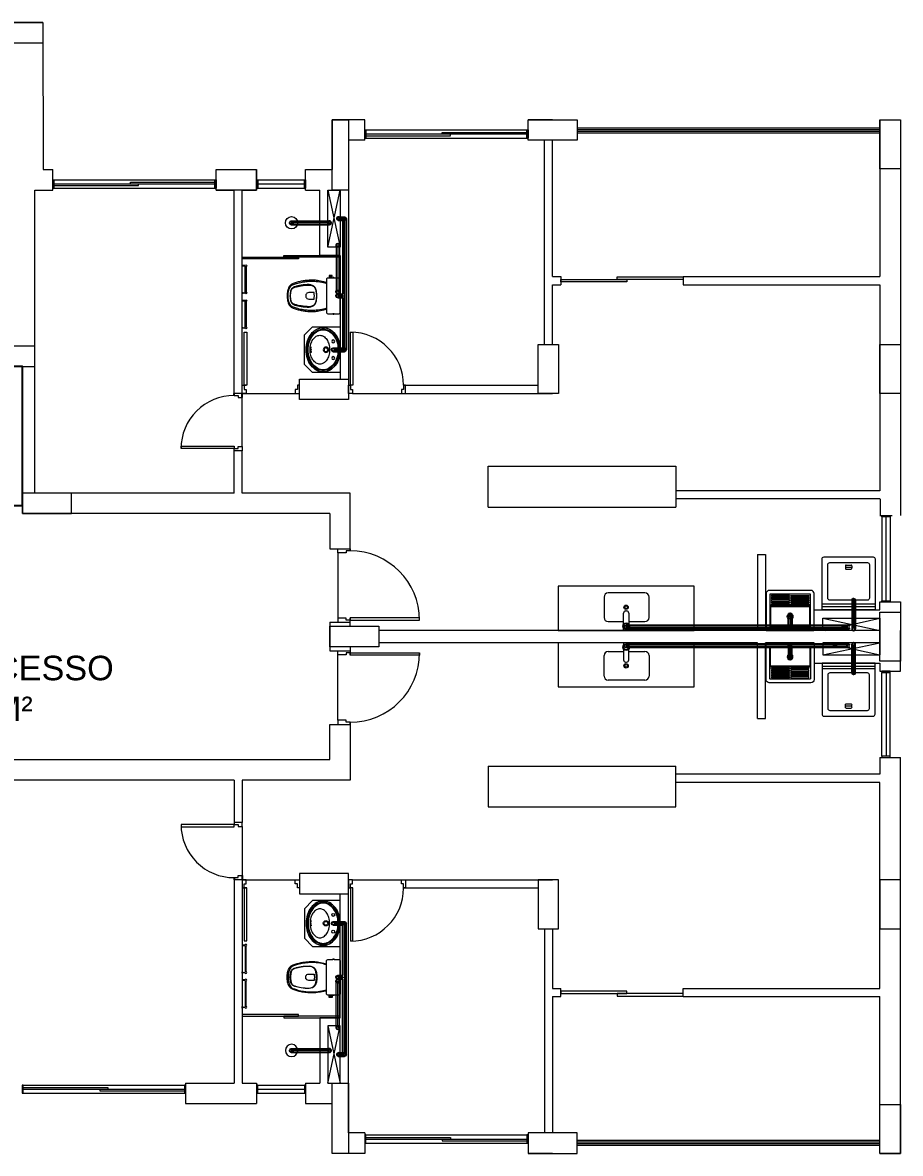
# Model space of a CAD drawing. Header units: millimetres. Extents: x 2878 to 6301, y 540 to 1980.
# Drawn here: x 2942.49 to 2953.24, y 801.2 to 815.04 of the extents above; entities that cross this region are included whole.
import ezdxf

# ---------------------------------------------------------------- set-up
doc = ezdxf.new("R2010")
doc.units = ezdxf.units.MM
doc.header["$LTSCALE"] = 4
for name, color, linetype, lineweight in [('ALVENARIA', 4, 'Continuous', 20), ('ALVENARIA EM VISTA', 1, 'Continuous', 5), ('COTAS', 35, 'Continuous', 5), ('fino', 2, 'Continuous', 9), ('grosso', 1, 'Continuous', 25), ('JANELA', 2, 'Continuous', 20), ('PILAR', 1, 'Continuous', 5), ('PORTA', 2, 'Continuous', 20), ('SOLEIRA', 1, 'Continuous', 5)]:
    doc.layers.add(name, color=color, linetype=linetype, lineweight=lineweight)
doc.styles.get("Standard").update_dxf_attribs({"font": 'arial.ttf'})

# ---------------------------------------------------------------- blocks, each defined once
blk = doc.blocks.new('Pia22')
at = {"layer": 'COTAS'}
for points in [[(0, -0.409, 0.077226), (0.105, -0.393, 0.087001), (0.188, -0.349, 0.105687), (0.247, -0.28, 0.12418), (0.266, -0.204, 0.12418), (0.247, -0.129, 0.105687), (0.188, -0.06, 0.087001), (0.105, -0.016, 0.077226), (0, 0, 0.077226), (-0.105, -0.016, 0.087001), (-0.188, -0.06, 0.105687), (-0.247, -0.129, 0.12418), (-0.266, -0.204, 0.12418), (-0.247, -0.28, 0.105687), (-0.188, -0.349, 0.087001), (-0.105, -0.393, 0.077226)], [(0, -0.406, 0.077226), (0.104, -0.39, 0.087001), (0.186, -0.347, 0.105687), (0.245, -0.279, 0.12418), (0.263, -0.204, 0.12418), (0.245, -0.13, 0.105687), (0.186, -0.062, 0.087001), (0.104, -0.019, 0.077226), (0, -0.003, 0.077226), (-0.104, -0.019, 0.087001), (-0.186, -0.062, 0.105687), (-0.245, -0.13, 0.12418), (-0.263, -0.204, 0.12418), (-0.245, -0.279, 0.105687), (-0.186, -0.347, 0.087001), (-0.104, -0.39, 0.077226)], [(0, -0.391, 0.077226), (0.099, -0.376, 0.087001), (0.177, -0.335, 0.105687), (0.231, -0.271, 0.12418), (0.248, -0.204, 0.12418), (0.231, -0.138, 0.105687), (0.177, -0.074, 0.087001), (0.099, -0.033, 0.077226), (0, -0.018, 0.077226), (-0.099, -0.033, 0.087001), (-0.177, -0.074, 0.105687), (-0.231, -0.138, 0.12418), (-0.248, -0.204, 0.12418), (-0.231, -0.271, 0.105687), (-0.177, -0.335, 0.087001), (-0.099, -0.376, 0.077226)], [(0, -0.383, 0.077226), (0.097, -0.368, 0.087001), (0.172, -0.329, 0.105687), (0.224, -0.268, 0.12418), (0.24, -0.204, 0.12418), (0.224, -0.141, 0.105687), (0.172, -0.08, 0.087001), (0.097, -0.041, 0.077226), (0, -0.026, 0.077226), (-0.097, -0.041, 0.087001), (-0.172, -0.08, 0.105687), (-0.224, -0.141, 0.12418), (-0.24, -0.204, 0.12418), (-0.224, -0.268, 0.105687), (-0.172, -0.329, 0.087001), (-0.097, -0.368, 0.077226)], [(0, -0.361, 0.068578), (0.069, -0.351, 0.0807), (0.122, -0.326, 0.107046), (0.161, -0.286, 0.137927), (0.173, -0.244, 0.137927), (0.161, -0.201, 0.107046), (0.122, -0.161, 0.0807), (0.069, -0.136, 0.068578), (0, -0.127, 0.068578), (-0.069, -0.136, 0.0807), (-0.122, -0.161, 0.107046), (-0.161, -0.201, 0.137927), (-0.172, -0.244, 0.137927), (-0.161, -0.286, 0.107046), (-0.122, -0.326, 0.0807), (-0.069, -0.351, 0.068578)], [(-0.025, -0.356, 0.051763), (-0.022, -0.355, 0.065619), (-0.02, -0.354, 0.104501), (-0.018, -0.353, 0.173031), (-0.017, -0.352, 0.173031), (-0.018, -0.35, 0.104501), (-0.02, -0.349, 0.065619), (-0.022, -0.348, 0.051763), (-0.025, -0.348, 0.051763), (-0.028, -0.348, 0.065619), (-0.03, -0.349, 0.104501), (-0.032, -0.35, 0.173031), (-0.032, -0.352, 0.173031), (-0.032, -0.353, 0.104501), (-0.03, -0.354, 0.065619), (-0.028, -0.355, 0.051763)], [(0, -0.357, 0.051763), (0.003, -0.356, 0.065619), (0.005, -0.356, 0.104501), (0.007, -0.354, 0.173031), (0.008, -0.353, 0.173031), (0.007, -0.352, 0.104501), (0.005, -0.35, 0.065619), (0.003, -0.35, 0.051763), (0, -0.349, 0.051763), (-0.003, -0.35, 0.065619), (-0.005, -0.35, 0.104501), (-0.007, -0.352, 0.173031), (-0.007, -0.353, 0.173031), (-0.007, -0.354, 0.104501), (-0.005, -0.356, 0.065619), (-0.003, -0.356, 0.051763)], [(0.025, -0.356, -0.051763), (0.022, -0.355, -0.065619), (0.02, -0.354, -0.104501), (0.018, -0.353, -0.173031), (0.018, -0.352, -0.173031), (0.018, -0.35, -0.104501), (0.02, -0.349, -0.065619), (0.022, -0.348, -0.051763), (0.025, -0.348, -0.051763), (0.028, -0.348, -0.065619), (0.03, -0.349, -0.104501), (0.032, -0.35, -0.173031), (0.033, -0.352, -0.173031), (0.032, -0.353, -0.104501), (0.03, -0.354, -0.065619), (0.028, -0.355, -0.051763)]]:
    blk.add_lwpolyline(points, format="xyb", close=True, dxfattribs=at)
for centre, radius in [((-0.1, -0.083), 0.0177), ((0, -0.083), 0.0177), ((0.1, -0.083), 0.0177), ((0, -0.171), 0.032), ((0, -0.171), 0.0225)]:
    blk.add_circle(centre, radius, dxfattribs=at)
blk = doc.blocks.new('01Chuv_p')
at = {"const_width": 0.015}
blk.add_lwpolyline([(-0.27, 0), (0, 0)], dxfattribs=at)
blk.add_circle((-0.345, 0), 0.075)
blk = doc.blocks.new('P70D')
for points in [[(-0.025, 0.15), (-0.025, 0.8), (-0.055, 0.8), (-0.055, 0.15)], [(-0.7, 0.15), (-0.675, 0.15), (-0.675, 0.1), (-0.65, 0.1), (-0.65, 0.05), (-0.7, 0.05)], [(0, 0.15), (-0.025, 0.15), (-0.025, 0.1), (-0.05, 0.1), (-0.05, 0.05), (0, 0.05)]]:
    blk.add_lwpolyline(points, close=True)
blk = doc.blocks.new('P90D')
for points in [[(-0.025, 0.15), (-0.025, 1), (-0.055, 1), (-0.055, 0.15)], [(-0.9, 0.15), (-0.875, 0.15), (-0.875, 0.1), (-0.85, 0.1), (-0.85, 0), (-0.9, 0)], [(0, 0.15), (-0.025, 0.15), (-0.025, 0.1), (-0.05, 0.1), (-0.05, 0), (0, 0)]]:
    blk.add_lwpolyline(points, close=True)
blk = doc.blocks.new('VASO_P11')
for points in [[(0, -0.17), (0.205, -0.17, 0.059373), (0.21, -0.169, 0.333509), (0.222, -0.154), (0.222, -0.136), (0.222, -0.105), (0.222, -0.094), (0.225, -0.094, 0.252251), (0.225, -0.094, 0.160103), (0.228, -0.085, 0.160103), (0.225, -0.076, 0.252251), (0.225, -0.076), (0.222, -0.076), (0.222, -0.017, 0.327853), (0.207, 0, 0.087637), (0.204, 0), (0, 0), (-0.204, 0, 0.087637), (-0.207, 0, 0.327853), (-0.222, -0.017), (-0.222, -0.076), (-0.225, -0.076, 0.252251), (-0.225, -0.076, 0.160103), (-0.228, -0.085, 0.160103), (-0.225, -0.094, 0.252251), (-0.225, -0.094), (-0.222, -0.094), (-0.222, -0.105), (-0.236, -0.105), (-0.236, -0.102), (-0.252, -0.102), (-0.252, -0.12), (-0.252, -0.138), (-0.236, -0.138), (-0.236, -0.136), (-0.222, -0.136), (-0.222, -0.154, 0.333509), (-0.21, -0.169, 0.059373), (-0.205, -0.17)], [(0, -0.291, 0.041331), (-0.061, -0.296, 0.129345), (-0.104, -0.313, 0.234638), (-0.14, -0.385, 0.044666), (-0.132, -0.486, 0.031515), (-0.114, -0.566, 0.151063), (-0.095, -0.599, 0.148094), (-0.059, -0.619, 0.031073), (-0.045, -0.621, 0.035055), (0, -0.626, 0.035055), (0.045, -0.621, 0.031073), (0.059, -0.619, 0.148094), (0.095, -0.599, 0.151063), (0.114, -0.566, 0.031515), (0.132, -0.486, 0.044666), (0.14, -0.385, 0.234638), (0.104, -0.313, 0.129345), (0.061, -0.296, 0.041331)], [(0, -0.297, -0.041434), (0.06, -0.302, -0.129651), (0.1, -0.317, -0.234583), (0.135, -0.385, -0.044678), (0.126, -0.485, -0.031614), (0.108, -0.565, -0.152477), (0.091, -0.595, -0.148725), (0.057, -0.613, -0.031624), (0.044, -0.615, -0.035113), (0, -0.62, -0.035113), (-0.044, -0.615, -0.031624), (-0.057, -0.613, -0.148725), (-0.091, -0.595, -0.152477), (-0.108, -0.565, -0.031614), (-0.126, -0.485, -0.044678), (-0.135, -0.385, -0.234583), (-0.1, -0.317, -0.129651), (-0.06, -0.302, -0.041434)], [(-0.04, -0.391, 0.164444), (-0.032, -0.415, 0.245936), (0, -0.43, 0.245936), (0.032, -0.415, 0.164444), (0.04, -0.391), (0.04, -0.326, 0.108885), (-0.04, -0.326)]]:
    blk.add_lwpolyline(points, format="xyb", close=True)
for points in [[(-0.236, -0.105), (-0.236, -0.12), (-0.236, -0.136)], [(-0.224, -0.093), (-0.224, -0.085), (-0.224, -0.077)], [(-0.222, -0.076), (-0.222, -0.094)], [(-0.222, -0.105), (-0.222, -0.136)], [(0.222, -0.076), (0.222, -0.094)], [(0.224, -0.093), (0.224, -0.085), (0.224, -0.077)]]:
    blk.add_lwpolyline(points)
for points in [[(-0.167, -0.17, -0.003882), (-0.176, -0.205, 0.024258), (-0.19, -0.285, 0.02486), (-0.195, -0.335, 0.033324), (-0.194, -0.385, 0.02486), (-0.191, -0.425, 0.012268), (-0.184, -0.475, 0.015806), (-0.173, -0.525, 0.026699), (-0.157, -0.575, 0.021919), (-0.149, -0.595, 0.174675), (-0.1, -0.644, 0.045452), (-0.07, -0.653, 0.022856), (-0.057, -0.656, 0.041289), (-0.03, -0.66, 0.052091), (-0.023, -0.661, 0.04333), (0, -0.661, 0.04333), (0.023, -0.661, 0.052091), (0.03, -0.66, 0.041289), (0.057, -0.656, 0.022856), (0.07, -0.653, 0.045452), (0.1, -0.644, 0.174675), (0.149, -0.595, 0.021919), (0.157, -0.575, 0.026699), (0.173, -0.525, 0.015806), (0.184, -0.475, 0.012268), (0.191, -0.425, 0.02486), (0.194, -0.385, 0.033324), (0.195, -0.335, 0.02486), (0.19, -0.285, 0.024258), (0.176, -0.205, -0.003882), (0.167, -0.17)], [(0.155, -0.173, 0.003849), (0.165, -0.208, -0.027799), (0.18, -0.298, -0.018883), (0.183, -0.336, -0.033646), (0.182, -0.384, -0.016781), (0.18, -0.411, -0.015438), (0.172, -0.473, -0.023716), (0.154, -0.546, -0.013571), (0.146, -0.571, -0.02186), (0.139, -0.59, -0.173345), (0.095, -0.633, -0.045814), (0.067, -0.641, -0.024058), (0.055, -0.644, -0.042614), (0.029, -0.648, -0.066108), (0.023, -0.649, -0.047154), (0, -0.649, -0.047154), (-0.023, -0.649, -0.066108), (-0.029, -0.648, -0.042614), (-0.055, -0.644, -0.024058), (-0.067, -0.641, -0.045814), (-0.095, -0.633, -0.173345), (-0.139, -0.59, -0.02186), (-0.146, -0.571, -0.013571), (-0.154, -0.546, -0.023716), (-0.172, -0.473, -0.015438), (-0.18, -0.411, -0.016781), (-0.182, -0.384, -0.033646), (-0.183, -0.336, -0.018883), (-0.18, -0.298, -0.027799), (-0.165, -0.208, 0.003849), (-0.155, -0.173)]]:
    blk.add_lwpolyline(points, format="xyb")
blk = doc.blocks.new('BATH_towel_013')
for points in [[(-0.001, 0.421), (-0.001, 0.382), (0.004, 0.382), (0.004, 0.421)], [(0.014, 0.406), (0.014, 0.397), (0.072, 0.397), (0.072, 0.406)], [(-0.001, -0.381), (-0.001, -0.342), (0.004, -0.342), (0.004, -0.381)], [(0.014, -0.366), (0.014, -0.357), (0.072, -0.357), (0.072, -0.366)]]:
    blk.add_lwpolyline(points, close=True)
for points in [[(0.085, -0.339), (0.085, 0.379)], [(0.113, 0.379), (0.113, -0.339)]]:
    blk.add_lwpolyline(points)
for centre in [(0.099, 0.401), (0.099, -0.361)]:
    blk.add_circle(centre, 0.026)
for centre in [(0.001, 0.401), (0.001, -0.361)]:
    blk.add_arc(centre, 0.013, 281.9596, 78.0404)
blk = doc.blocks.new('PILAR')
at = {"layer": 'PILAR', "ltscale": 0.01}
blk.add_lwpolyline([(-0.15, 0), (0.1, 0), (0.1, -0.6), (-0.15, -0.6)], close=True, dxfattribs=at)
blk = doc.blocks.new('máquina_lavar_roupa')
at = {"layer": 'fino'}
for p, q in [((-0.07, 0.65), (-0.07, 0)), ((-0.04, 0.65), (-0.04, 0)), ((-0.55, 0.295), (-0.55, 0.355)), ((-0.54, 0.365), (-0.51, 0.365)), ((-0.54, 0.285), (-0.51, 0.285)), ((-0.5, 0.295), (-0.5, 0.355))]:
    blk.add_line(p, q, dxfattribs=at)
for points in [[(-0.625, 0.65), (0, 0.65), (0, 0), (-0.625, 0, -0.414214), (-0.65, 0.025), (-0.65, 0.625, -0.414214)], [(-0.555, 0.07, -0.414214), (-0.58, 0.095), (-0.58, 0.555, -0.414214), (-0.555, 0.58), (-0.145, 0.58, -0.414214), (-0.12, 0.555), (-0.12, 0.095, -0.414214), (-0.145, 0.07)]]:
    blk.add_lwpolyline(points, format="xyb", close=True, dxfattribs=at)
blk.add_lwpolyline([(-0.525, 0.285), (-0.525, 0.365)], dxfattribs=at)
for centre, start, end in [((-0.54, 0.355), 90, 180), ((-0.54, 0.295), 180, 270), ((-0.51, 0.355), 360, 90), ((-0.51, 0.295), 270, 360)]:
    blk.add_arc(centre, 0.01, start, end, dxfattribs=at)
blk = doc.blocks.new('tanque')
at = {"layer": 'fino'}
for points in [[(-0.29, 0, 0.414214), (-0.295, -0.005), (-0.295, -0.45, 0.414214), (-0.255, -0.49), (0.255, -0.49, 0.414214), (0.295, -0.45), (0.295, -0.005, 0.414214), (0.29, 0)], [(-0.25, -0.289, 0.414214), (-0.24, -0.299), (0.24, -0.299, 0.414214), (0.25, -0.289), (0.25, -0.05, 0.414214), (0.245, -0.045), (-0.245, -0.045, 0.414214), (-0.25, -0.05)], [(-0.23, -0.055, 0.414214), (-0.24, -0.065), (-0.24, -0.279, 0.414214), (-0.23, -0.289), (0.23, -0.289, 0.414214), (0.24, -0.279), (0.24, -0.065, 0.414214), (0.23, -0.055)], [(-0.224, -0.325, -1), (-0.224, -0.312), (-0.013, -0.312, -1), (-0.013, -0.325)], [(-0.224, -0.351, -1), (-0.224, -0.338), (-0.013, -0.338, -1), (-0.013, -0.351)], [(-0.224, -0.377, -1), (-0.224, -0.364), (-0.013, -0.364, -1), (-0.013, -0.377)], [(-0.224, -0.403, -1), (-0.224, -0.39), (-0.013, -0.39, -1), (-0.013, -0.403)], [(0.224, -0.325, 1), (0.224, -0.312), (0.013, -0.312, 1), (0.013, -0.325)], [(0.224, -0.351, 1), (0.224, -0.338), (0.013, -0.338, 1), (0.013, -0.351)], [(0.224, -0.377, 1), (0.224, -0.364), (0.013, -0.364, 1), (0.013, -0.377)], [(0.224, -0.403, 1), (0.224, -0.39), (0.013, -0.39, 1), (0.013, -0.403)], [(-0.224, -0.429, -1), (-0.224, -0.416), (-0.013, -0.416, -1), (-0.013, -0.429)], [(0.224, -0.429, 1), (0.224, -0.416), (0.013, -0.416, 1), (0.013, -0.429)]]:
    blk.add_lwpolyline(points, format="xyb", close=True, dxfattribs=at)
blk.add_lwpolyline([(-0.25, -0.289), (-0.25, -0.44, 0.414214), (-0.245, -0.445), (0.245, -0.445, 0.414214), (0.25, -0.44), (0.25, -0.289)], format="xyb", dxfattribs=at)
for radius in [0.035, 0.025]:
    blk.add_circle((0, -0.172), radius, dxfattribs=at)

msp = doc.modelspace()

# ---------------------------------------------------------------- linework, layer by layer
for p, q in [((2945.08, 810.476), (2945.08, 810.501)), ((2945.18, 810.451), (2945.18, 810.501)), ((2945.08, 804.575), (2945.08, 804.55)), ((2945.18, 804.6), (2945.18, 804.55))]:
    msp.add_line(p, q)
at = {"color": 7, "ltscale": 200}
msp.add_lwpolyline([(2940.634, 810.83), (2940.634, 809.13), (2942.49, 809.131), (2942.49, 810.831)], close=True, dxfattribs=at)
at = {"layer": 'ALVENARIA'}
for p, q in [((2942.739, 815.04), (2942.269, 815.04)), ((2946.28, 813.851), (2946.28, 813.241)), ((2946.68, 813.851), (2946.28, 813.851)), ((2948.98, 813.852), (2948.68, 813.852)), ((2953.24, 813.852), (2953.24, 809.006)), ((2946.48, 813.601), (2946.48, 810.601)), ((2946.68, 813.601), (2946.48, 813.601)), ((2948.88, 813.602), (2948.68, 813.602)), ((2948.88, 811.102), (2948.88, 813.602)), ((2948.98, 811.932), (2948.98, 813.602)), ((2942.74, 813.241), (2942.86, 813.241)), ((2944.86, 813.241), (2945.355, 813.241)), ((2945.955, 813.241), (2946.28, 813.241)), ((2942.64, 809.281), (2942.64, 812.991)), ((2944.86, 812.991), (2945.08, 812.991)), ((2945.08, 810.501), (2945.08, 812.991)), ((2945.18, 812.991), (2945.355, 812.991)), ((2945.18, 810.601), (2945.18, 812.991)), ((2945.955, 812.991), (2946.13, 812.991)), ((2946.38, 812.191), (2946.38, 810.676)), ((2948.98, 811.932), (2949.08, 811.932)), ((2950.58, 811.932), (2952.99, 811.932)), ((2948.98, 811.102), (2948.98, 811.832)), ((2948.98, 811.832), (2949.08, 811.832)), ((2950.58, 811.832), (2952.99, 811.832)), ((2942.49, 809.031), (2942.49, 810.831)), ((2945.88, 810.601), (2945.88, 810.601)), ((2947.155, 810.601), (2948.805, 810.602)), ((2947.18, 810.501), (2948.98, 810.502)), ((2945.08, 809.281), (2942.64, 809.281)), ((2946.502, 808.576), (2946.502, 809.281)), ((2952.99, 809.311), (2950.49, 809.311)), ((2952.99, 809.211), (2950.49, 809.211)), ((2946.252, 809.031), (2942.49, 809.031)), ((2953.24, 807.951), (2953.24, 807.451)), ((2946.502, 807.651), (2946.502, 807.756)), ((2946.252, 807.701), (2946.252, 807.351)), ((2952.99, 807.601), (2946.852, 807.601)), ((2951.49, 807.601), (2946.852, 807.601)), ((2952.182, 807.601), (2951.59, 807.601)), ((2953.24, 807.101), (2953.24, 807.601)), ((2951.49, 807.451), (2946.852, 807.451)), ((2948.746, 807.451), (2946.852, 807.451)), ((2952.182, 807.451), (2951.59, 807.451)), ((2946.502, 807.401), (2946.502, 807.296)), ((2946.502, 806.476), (2946.502, 805.77)), ((2938.278, 806.02), (2946.252, 806.021)), ((2953.24, 801.2), (2953.24, 806.046)), ((2952.99, 805.841), (2950.49, 805.841)), ((2952.99, 805.741), (2950.49, 805.741)), ((2945.08, 804.55), (2945.08, 802.06)), ((2947.18, 804.55), (2948.98, 804.55)), ((2945.18, 804.45), (2945.18, 802.06)), ((2946.48, 801.45), (2946.48, 804.45)), ((2947.155, 804.45), (2948.805, 804.45)), ((2946.38, 802.86), (2946.38, 804.375)), ((2948.88, 803.95), (2948.88, 801.45)), ((2948.98, 803.95), (2948.98, 803.22)), ((2948.98, 803.22), (2949.08, 803.22)), ((2950.58, 803.22), (2952.99, 803.22)), ((2948.98, 803.12), (2948.98, 801.45)), ((2948.98, 803.12), (2949.08, 803.12)), ((2950.58, 803.12), (2952.99, 803.12)), ((2945.18, 802.06), (2945.355, 802.06)), ((2945.955, 802.06), (2946.13, 802.06)), ((2944.485, 801.81), (2945.355, 801.81)), ((2945.955, 801.81), (2946.28, 801.81)), ((2946.28, 801.2), (2946.28, 801.81)), ((2946.68, 801.45), (2946.48, 801.45)), ((2948.88, 801.45), (2948.68, 801.45)), ((2946.68, 801.2), (2946.28, 801.2)), ((2948.98, 801.2), (2948.68, 801.2)), ((2948.98, 801.2), (2948.98, 801.2))]:
    msp.add_line(p, q, dxfattribs=at)
at = {"layer": 'ALVENARIA', "ltscale": 0.5}
for p, q in [((2942.739, 815.04), (2942.74, 813.241)), ((2946.252, 808.601), (2946.352, 808.601)), ((2946.252, 807.701), (2946.352, 807.701)), ((2946.252, 807.351), (2946.352, 807.351)), ((2946.252, 806.451), (2946.352, 806.451))]:
    msp.add_line(p, q, dxfattribs=at)
at = {"layer": 'ALVENARIA', "ltscale": 200}
for p, q in [((2946.68, 813.601), (2946.68, 813.851)), ((2948.68, 813.602), (2948.68, 813.852)), ((2952.99, 813.852), (2952.99, 811.932)), ((2942.86, 812.991), (2942.86, 813.241)), ((2944.86, 812.991), (2944.86, 813.241)), ((2945.355, 812.991), (2945.355, 813.241)), ((2945.955, 812.991), (2945.955, 813.241)), ((2942.64, 812.991), (2942.86, 812.991)), ((2946.13, 812.191), (2946.13, 812.991)), ((2946.38, 812.191), (2946.13, 812.191)), ((2952.99, 811.832), (2952.99, 809.311)), ((2952.991, 809.211), (2952.991, 809.006)), ((2951.49, 808.531), (2951.49, 807.601)), ((2951.49, 808.531), (2951.59, 808.531)), ((2951.59, 808.531), (2951.59, 807.601)), ((2951.49, 806.521), (2951.49, 807.451)), ((2951.59, 806.521), (2951.59, 807.451)), ((2951.49, 806.521), (2951.59, 806.521)), ((2952.991, 805.841), (2952.991, 806.046)), ((2952.99, 803.22), (2952.99, 805.741)), ((2952.99, 801.2), (2952.99, 803.12)), ((2946.38, 802.86), (2946.13, 802.86)), ((2946.13, 802.86), (2946.13, 802.06)), ((2944.485, 802.06), (2944.485, 801.81)), ((2945.355, 802.06), (2945.355, 801.81)), ((2945.955, 802.06), (2945.955, 801.81)), ((2946.68, 801.45), (2946.68, 801.2)), ((2948.68, 801.45), (2948.68, 801.2))]:
    msp.add_line(p, q, dxfattribs=at)
at = {"layer": 'ALVENARIA', "ltscale": 0.03}
for p, q in [((2952.99, 813.852), (2953.24, 813.852)), ((2949.08, 811.932), (2949.08, 811.832)), ((2950.58, 811.932), (2950.58, 811.832)), ((2945.88, 810.501), (2945.88, 810.501)), ((2946.502, 809.281), (2945.18, 809.281)), ((2952.99, 809.006), (2953.14, 809.006)), ((2952.99, 807.951), (2953.24, 807.951)), ((2952.99, 807.851), (2952.99, 807.951)), ((2952.185, 807.606), (2952.185, 807.851)), ((2952.185, 807.851), (2952.99, 807.851)), ((2952.185, 807.446), (2952.185, 807.201)), ((2952.185, 807.201), (2952.99, 807.201)), ((2952.99, 807.201), (2952.99, 807.101)), ((2952.99, 807.101), (2953.24, 807.101)), ((2952.99, 806.046), (2953.24, 806.046)), ((2945.08, 805.77), (2941.89, 805.77)), ((2946.502, 805.77), (2945.18, 805.77)), ((2949.08, 803.12), (2949.08, 803.22)), ((2950.58, 803.12), (2950.58, 803.22)), ((2952.99, 801.2), (2953.24, 801.2))]:
    msp.add_line(p, q, dxfattribs=at)
at = {"layer": 'ALVENARIA', "color": 1, "ltscale": 90}
for p, q in [((2946.25, 812.591), (2945.781, 812.591)), ((2946.25, 802.46), (2945.781, 802.46))]:
    msp.add_line(p, q, dxfattribs=at)
at = {"layer": 'ALVENARIA', "color": 1}
for p, q in [((2946.23, 812.571), (2946.23, 812.611)), ((2946.23, 802.48), (2946.23, 802.44))]:
    msp.add_line(p, q, dxfattribs=at)
at = {"layer": 'ALVENARIA', "color": 5, "ltscale": 90}
for p, q in [((2946.36, 812.641), (2946.432, 812.641)), ((2946.432, 811.036), (2946.432, 812.641)), ((2946.35, 811.696), (2946.432, 811.696)), ((2946.313, 811.036), (2946.432, 811.036)), ((2952.668, 807.971), (2952.668, 807.624)), ((2951.89, 807.793), (2951.89, 807.641)), ((2949.881, 807.641), (2952.606, 807.641)), ((2951.89, 807.451), (2951.89, 807.451)), ((2949.881, 807.411), (2952.606, 807.411)), ((2951.89, 807.259), (2951.89, 807.411)), ((2952.668, 807.081), (2952.668, 807.428)), ((2946.313, 804.016), (2946.432, 804.016)), ((2946.432, 804.016), (2946.432, 802.41)), ((2946.35, 803.356), (2946.432, 803.356)), ((2946.36, 802.41), (2946.432, 802.41))]:
    msp.add_line(p, q, dxfattribs=at)
at = {"layer": 'ALVENARIA', "color": 7}
for p, q in [((2946.33, 812.312), (2946.33, 811.744)), ((2946.37, 812.313), (2946.37, 811.744)), ((2946.33, 802.739), (2946.33, 803.308)), ((2946.37, 802.739), (2946.37, 803.308))]:
    msp.add_line(p, q, dxfattribs=at)
at = {"layer": 'ALVENARIA', "color": 3}
for p, q in [((2946.35, 812.312), (2946.35, 811.744)), ((2946.35, 802.739), (2946.35, 803.308))]:
    msp.add_line(p, q, dxfattribs=at)
at = {"layer": 'ALVENARIA', "ltscale": 0.01}
for p, q in [((2945.18, 810.601), (2945.23, 810.601)), ((2945.18, 810.501), (2945.23, 810.501)), ((2945.08, 809.281), (2945.08, 809.801)), ((2945.18, 809.281), (2945.18, 809.801)), ((2946.252, 809.031), (2946.252, 808.601)), ((2946.252, 806.021), (2946.252, 806.451)), ((2945.08, 805.77), (2945.08, 805.25)), ((2945.18, 805.77), (2945.18, 805.25)), ((2945.18, 804.55), (2945.23, 804.55)), ((2945.18, 804.45), (2945.23, 804.45)), ((2944.485, 802.06), (2945.08, 802.06))]:
    msp.add_line(p, q, dxfattribs=at)
at = {"layer": 'ALVENARIA', "color": 5}
for p, q in [((2952.586, 807.661), (2952.586, 807.621)), ((2952.586, 807.391), (2952.586, 807.431)), ((2952.648, 807.411), (2952.688, 807.411))]:
    msp.add_line(p, q, dxfattribs=at)
at = {"layer": 'ALVENARIA EM VISTA'}
for p, q in [((2949.281, 813.752), (2952.99, 813.752)), ((2949.281, 813.732), (2952.99, 813.732)), ((2949.281, 813.712), (2952.99, 813.712)), ((2949.281, 813.692), (2952.99, 813.692)), ((2949.28, 801.36), (2952.99, 801.36)), ((2949.28, 801.34), (2952.99, 801.34)), ((2949.28, 801.32), (2952.99, 801.32)), ((2949.28, 801.3), (2952.99, 801.3))]:
    msp.add_line(p, q, dxfattribs=at)
at = {"layer": 'COTAS', "ltscale": 200}
for p, q in [((2946.694, 813.677), (2947.68, 813.677)), ((2947.63, 813.697), (2948.666, 813.697)), ((2947.68, 813.677), (2948.666, 813.677)), ((2946.694, 813.656), (2947.73, 813.656)), ((2942.874, 813.066), (2943.86, 813.066)), ((2942.874, 813.046), (2943.91, 813.046)), ((2943.81, 813.086), (2944.846, 813.086)), ((2943.86, 813.066), (2944.846, 813.066)), ((2945.369, 813.066), (2945.941, 813.066)), ((2942.499, 802.006), (2943.535, 802.006)), ((2942.499, 801.986), (2943.485, 801.986)), ((2943.435, 801.966), (2944.471, 801.965)), ((2943.485, 801.986), (2944.471, 801.986)), ((2945.369, 801.985), (2945.941, 801.985)), ((2946.694, 801.395), (2947.73, 801.395)), ((2946.694, 801.375), (2947.68, 801.375)), ((2947.63, 801.355), (2948.666, 801.355)), ((2947.68, 801.375), (2948.666, 801.375))]:
    msp.add_line(p, q, dxfattribs=at)
at = {"layer": 'COTAS', "ltscale": 0.03}
for p, q in [((2947.63, 813.677), (2947.63, 813.697)), ((2947.73, 813.657), (2947.73, 813.677)), ((2943.81, 813.066), (2943.81, 813.086)), ((2943.91, 813.046), (2943.91, 813.066)), ((2953.065, 807.965), (2953.065, 808.992)), ((2953.065, 807.087), (2953.065, 806.06)), ((2943.435, 801.986), (2943.435, 801.966)), ((2943.535, 802.006), (2943.535, 801.986)), ((2947.63, 801.375), (2947.63, 801.355)), ((2947.73, 801.395), (2947.73, 801.375))]:
    msp.add_line(p, q, dxfattribs=at)
at = {"layer": 'COTAS', "ltscale": 0.01}
for p, q in [((2946.23, 812.291), (2946.38, 812.991)), ((2946.23, 812.991), (2946.38, 812.291)), ((2952.29, 807.751), (2952.99, 807.601)), ((2952.318, 807.601), (2952.99, 807.751)), ((2952.29, 807.301), (2952.99, 807.451)), ((2952.318, 807.451), (2952.99, 807.301)), ((2946.23, 802.76), (2946.38, 802.06)), ((2946.23, 802.06), (2946.38, 802.76))]:
    msp.add_line(p, q, dxfattribs=at)
at = {"layer": 'COTAS', "color": 3}
for p, q in [((2948.19, 809.611), (2950.49, 809.611)), ((2948.19, 809.111), (2948.19, 809.611)), ((2950.49, 809.611), (2950.49, 809.111)), ((2948.19, 809.111), (2950.49, 809.111)), ((2948.19, 805.941), (2950.49, 805.941)), ((2948.19, 805.941), (2948.19, 805.441)), ((2950.49, 805.441), (2950.49, 805.941)), ((2948.19, 805.441), (2950.49, 805.441))]:
    msp.add_line(p, q, dxfattribs=at)
at = {"layer": 'COTAS'}
for p, q in [((2949.612, 808.009), (2949.612, 807.759)), ((2950.112, 808.059), (2949.662, 808.059)), ((2950.162, 807.759), (2950.162, 808.009)), ((2949.849, 807.68), (2949.849, 807.813)), ((2949.875, 807.839), (2949.887, 807.839)), ((2949.913, 807.813), (2949.913, 807.68)), ((2952.99, 807.601), (2952.99, 807.751)), ((2949.662, 807.709), (2949.849, 807.709)), ((2949.849, 807.605), (2949.849, 807.629)), ((2949.909, 807.601), (2949.854, 807.601)), ((2949.909, 807.601), (2949.854, 807.601)), ((2949.913, 807.709), (2950.112, 807.709)), ((2949.913, 807.629), (2949.913, 807.605)), ((2949.849, 807.447), (2949.849, 807.423)), ((2949.909, 807.451), (2949.854, 807.451)), ((2949.913, 807.423), (2949.913, 807.447)), ((2952.99, 807.451), (2952.99, 807.301)), ((2949.662, 807.343), (2949.849, 807.343)), ((2949.849, 807.372), (2949.849, 807.239)), ((2949.913, 807.239), (2949.913, 807.372)), ((2949.913, 807.343), (2950.112, 807.343)), ((2949.612, 807.043), (2949.612, 807.293)), ((2949.875, 807.213), (2949.887, 807.213)), ((2950.162, 807.293), (2950.162, 807.043)), ((2950.112, 806.993), (2949.662, 806.993))]:
    msp.add_line(p, q, dxfattribs=at)
at = {"layer": 'COTAS', "ltscale": 0.5}
msp.add_line((2952.99, 807.601), (2952.99, 807.451), dxfattribs=at)
at = {"layer": 'COTAS', "ltscale": 200}
for points in [[(2946.23, 812.291), (2946.23, 812.991), (2946.38, 812.991), (2946.38, 812.291)], [(2952.29, 807.751), (2952.99, 807.751), (2952.99, 807.601), (2952.29, 807.601)], [(2952.29, 807.301), (2952.99, 807.301), (2952.99, 807.451), (2952.29, 807.451)], [(2946.23, 802.76), (2946.23, 802.06), (2946.38, 802.06), (2946.38, 802.76)]]:
    msp.add_lwpolyline(points, close=True, dxfattribs=at)
at = {"layer": 'COTAS'}
for points in [[(2945.18, 812.171), (2945.87, 812.171), (2945.87, 812.151), (2945.18, 812.151)], [(2945.69, 812.191), (2946.38, 812.191), (2946.38, 812.171), (2945.69, 812.171)], [(2946.38, 810.757), (2946.042, 810.757), (2945.942, 810.857), (2945.942, 811.217), (2946.042, 811.317), (2946.38, 811.317)], [(2946.38, 804.295), (2946.042, 804.295), (2945.942, 804.195), (2945.942, 803.834), (2946.042, 803.734), (2946.38, 803.734)], [(2945.18, 802.88), (2945.87, 802.88), (2945.87, 802.9), (2945.18, 802.9)], [(2945.69, 802.86), (2946.38, 802.86), (2946.38, 802.88), (2945.69, 802.88)]]:
    msp.add_lwpolyline(points, close=True, dxfattribs=at)
at = {"layer": 'COTAS', "color": 3}
for points in [[(2950.714, 808.143), (2949.048, 808.143), (2949.048, 807.601), (2950.714, 807.601)], [(2950.714, 807.451), (2949.048, 807.451), (2949.048, 806.909), (2950.714, 806.909)]]:
    msp.add_lwpolyline(points, close=True, dxfattribs=at)
at = {"layer": 'COTAS', "color": 7}
for centre, radius in [((2949.881, 807.884), 0.0271), ((2949.881, 807.884), 0.0171), ((2949.881, 807.654), 0.032), ((2949.881, 807.397), 0.032), ((2949.881, 807.168), 0.0271), ((2949.881, 807.168), 0.0171)]:
    msp.add_circle(centre, radius, dxfattribs=at)
at = {"layer": 'COTAS'}
for centre in [(2949.881, 807.654), (2949.881, 807.397)]:
    msp.add_circle(centre, 0.0405, dxfattribs=at)
for centre, radius, start, end in [((2949.662, 808.009), 0.05, 90, 180), ((2950.112, 808.009), 0.05, 0, 90), ((2949.662, 807.759), 0.05, 180, 270), ((2949.875, 807.813), 0.0257, 90, 180), ((2949.887, 807.813), 0.0257, 0, 90), ((2950.112, 807.759), 0.05, 270, 0), ((2949.854, 807.605), 0.00428, 180, 270), ((2949.909, 807.605), 0.00428, 270, 0), ((2949.854, 807.447), 0.00428, 90, 180), ((2949.909, 807.447), 0.00428, 0, 90), ((2949.662, 807.293), 0.05, 90, 180), ((2950.112, 807.293), 0.05, 0, 90), ((2949.875, 807.239), 0.0257, 180, 270), ((2949.887, 807.239), 0.0257, 270, 0), ((2949.662, 807.043), 0.05, 180, 270), ((2950.112, 807.043), 0.05, 270, 0)]:
    msp.add_arc(centre, radius, start, end, dxfattribs=at)
at = {"layer": 'grosso', "color": 7}
for p, q in [((2945.781, 812.611), (2946.25, 812.611)), ((2945.781, 812.571), (2946.25, 812.571)), ((2946.36, 812.661), (2946.432, 812.661)), ((2946.36, 812.621), (2946.432, 812.621)), ((2946.412, 812.641), (2946.412, 811.716)), ((2946.452, 812.641), (2946.452, 811.036)), ((2946.35, 811.716), (2946.412, 811.716)), ((2946.35, 811.676), (2946.412, 811.676)), ((2946.412, 811.676), (2946.412, 811.056)), ((2946.295, 811.056), (2946.412, 811.056)), ((2946.295, 811.016), (2946.432, 811.016)), ((2952.648, 807.971), (2952.648, 807.621)), ((2952.688, 807.971), (2952.688, 807.621)), ((2951.87, 807.641), (2951.87, 807.793)), ((2951.91, 807.793), (2951.91, 807.641)), ((2952.606, 807.661), (2949.881, 807.661)), ((2952.606, 807.621), (2949.881, 807.621)), ((2951.87, 807.451), (2951.87, 807.451)), ((2951.91, 807.451), (2951.91, 807.451)), ((2952.606, 807.431), (2949.881, 807.431)), ((2952.606, 807.391), (2949.881, 807.391)), ((2951.87, 807.411), (2951.87, 807.259)), ((2951.91, 807.259), (2951.91, 807.411)), ((2952.648, 807.081), (2952.648, 807.431)), ((2952.688, 807.081), (2952.688, 807.431)), ((2946.295, 804.036), (2946.432, 804.036)), ((2946.295, 803.996), (2946.412, 803.996)), ((2946.412, 803.376), (2946.412, 803.996)), ((2946.452, 802.41), (2946.452, 804.016)), ((2946.35, 803.376), (2946.412, 803.376)), ((2946.35, 803.336), (2946.412, 803.336)), ((2946.412, 802.41), (2946.412, 803.336)), ((2945.781, 802.48), (2946.25, 802.48)), ((2945.781, 802.44), (2946.25, 802.44)), ((2946.36, 802.43), (2946.432, 802.43)), ((2946.36, 802.39), (2946.432, 802.39))]:
    msp.add_line(p, q, dxfattribs=at)
for centre in [(2945.781, 812.591), (2946.432, 812.641), (2946.35, 811.744), (2946.35, 811.696), (2946.295, 811.036), (2946.432, 811.036), (2952.668, 807.971), (2951.89, 807.793), (2949.881, 807.641), (2951.89, 807.641), (2949.881, 807.411), (2951.89, 807.411), (2951.89, 807.259), (2952.668, 807.081), (2946.295, 804.016), (2946.432, 804.016), (2946.35, 803.356), (2946.35, 803.308), (2945.781, 802.46), (2946.432, 802.41)]:
    msp.add_circle(centre, 0.02, dxfattribs=at)
for centre, start, end in [((2946.25, 812.591), 210, 150), ((2946.36, 812.641), 30, 330), ((2946.35, 812.312), 300, 240), ((2952.606, 807.641), 30, 330), ((2952.668, 807.621), 120, 60), ((2952.668, 807.431), 300, 240), ((2952.606, 807.411), 30, 330), ((2946.35, 802.739), 120, 60), ((2946.25, 802.46), 210, 150), ((2946.36, 802.41), 30, 330)]:
    msp.add_arc(centre, 0.02, start, end, dxfattribs=at)
at = {"layer": 'JANELA', "ltscale": 200}
for p, q in [((2946.68, 813.726), (2948.68, 813.727)), ((2946.68, 813.626), (2948.68, 813.627)), ((2942.86, 813.116), (2944.86, 813.116)), ((2942.86, 813.016), (2944.86, 813.016)), ((2945.355, 813.116), (2945.955, 813.116)), ((2945.355, 813.016), (2945.955, 813.016)), ((2942.485, 802.036), (2944.485, 802.035)), ((2942.485, 801.936), (2944.485, 801.935)), ((2945.355, 802.035), (2945.955, 802.035)), ((2945.355, 801.935), (2945.955, 801.935)), ((2946.68, 801.425), (2948.68, 801.425)), ((2946.68, 801.325), (2948.68, 801.325))]:
    msp.add_line(p, q, dxfattribs=at)
at = {"layer": 'JANELA', "ltscale": 0.03}
for p, q in [((2953.015, 808.992), (2953.015, 807.965)), ((2953.115, 808.992), (2953.115, 807.965)), ((2953.015, 806.06), (2953.015, 807.087)), ((2953.115, 806.06), (2953.115, 807.087))]:
    msp.add_line(p, q, dxfattribs=at)
for points in [[(2946.694, 813.626), (2946.68, 813.626), (2946.68, 813.726), (2946.694, 813.726)], [(2948.68, 813.627), (2948.666, 813.627), (2948.666, 813.727), (2948.68, 813.727)], [(2942.874, 813.016), (2942.86, 813.016), (2942.86, 813.116), (2942.874, 813.116)], [(2944.86, 813.016), (2944.846, 813.016), (2944.846, 813.116), (2944.86, 813.116)], [(2945.369, 813.016), (2945.355, 813.016), (2945.355, 813.116), (2945.369, 813.116)], [(2945.955, 813.016), (2945.941, 813.016), (2945.941, 813.116), (2945.955, 813.116)], [(2953.115, 809.006), (2953.115, 808.992), (2953.015, 808.992), (2953.015, 809.006)], [(2953.115, 807.965), (2953.115, 807.951), (2953.015, 807.951), (2953.015, 807.965)], [(2953.115, 807.087), (2953.115, 807.101), (2953.015, 807.101), (2953.015, 807.087)], [(2953.115, 806.046), (2953.115, 806.06), (2953.015, 806.06), (2953.015, 806.046)], [(2942.499, 802.036), (2942.485, 802.036), (2942.485, 801.936), (2942.499, 801.936)], [(2944.485, 802.035), (2944.471, 802.035), (2944.471, 801.935), (2944.485, 801.935)], [(2945.369, 802.035), (2945.355, 802.035), (2945.355, 801.935), (2945.369, 801.935)], [(2945.955, 802.035), (2945.941, 802.035), (2945.941, 801.935), (2945.955, 801.935)], [(2946.694, 801.425), (2946.68, 801.425), (2946.68, 801.325), (2946.694, 801.325)], [(2948.68, 801.425), (2948.666, 801.425), (2948.666, 801.325), (2948.68, 801.325)]]:
    msp.add_lwpolyline(points, close=True, dxfattribs=at)
at = {"layer": 'PILAR', "color": 1, "ltscale": 0.01}
for points in [[(2942.239, 814.79), (2942.239, 815.04), (2942.739, 815.04), (2942.739, 814.79)], [(2946.28, 802.06), (2946.48, 802.06), (2946.48, 801.2), (2946.28, 801.2)]]:
    msp.add_lwpolyline(points, close=True, dxfattribs=at)
msp.add_lwpolyline([(2946.28, 812.991), (2946.28, 813.851), (2946.48, 813.851), (2946.48, 812.991), (2946.28, 812.991)], dxfattribs=at)
at = {"layer": 'PILAR', "ltscale": 0.01}
msp.add_lwpolyline([(2944.86, 812.991), (2944.86, 813.241), (2945.355, 813.241), (2945.355, 812.991)], close=True, dxfattribs=at)
at = {"layer": 'PORTA'}
for points in [[(2949.89, 811.897), (2949.89, 811.867), (2949.08, 811.867), (2949.08, 811.897)], [(2950.58, 811.927), (2950.58, 811.897), (2949.77, 811.897), (2949.77, 811.927)], [(2949.89, 803.155), (2949.89, 803.185), (2949.08, 803.185), (2949.08, 803.155)], [(2950.58, 803.125), (2950.58, 803.155), (2949.77, 803.155), (2949.77, 803.125)]]:
    msp.add_lwpolyline(points, close=True, dxfattribs=at)
at = {"layer": 'PORTA', "ltscale": 9}
for centre, start, end in [((2946.505, 810.601), 0, 90), ((2945.08, 809.826), 89.9999, 180), ((2945.08, 805.225), 180, 270.0001), ((2946.505, 804.448), 270, 0)]:
    msp.add_arc(centre, 0.65, start, end, dxfattribs=at)
at = {"layer": 'PORTA'}
for centre, start, end in [((2946.502, 807.725), 0.0034, 89.9995), ((2946.502, 807.326), 270.0005, 359.9966)]:
    msp.add_arc(centre, 0.85, start, end, dxfattribs=at)
at = {"layer": 'SOLEIRA', "ltscale": 0.03}
for p, q in [((2945.23, 810.501), (2945.83, 810.501)), ((2946.53, 810.501), (2947.13, 810.501)), ((2945.18, 809.851), (2945.18, 810.451)), ((2946.352, 808.551), (2946.352, 807.751)), ((2946.352, 806.501), (2946.352, 807.301)), ((2945.18, 805.2), (2945.18, 804.6)), ((2945.23, 804.55), (2945.83, 804.55)), ((2946.53, 804.55), (2947.13, 804.55))]:
    msp.add_line(p, q, dxfattribs=at)

# ---------------------------------------------------------------- block references
at = {"layer": 'COTAS'}
for p, rotation in [((2949.281, 813.702), 270), ((2953.09, 813.252), 180), ((2948.905, 810.502), 180), ((2953.09, 810.502), 180), ((2945.88, 810.576), 89.99999999999993), ((2953.09, 807.226), 180), ((2946.252, 807.551), 89.99999999999997), ((2953.09, 801.2), 180)]:
    msp.add_blockref('PILAR', p, dxfattribs=dict(at, rotation=rotation))
at = {"layer": 'COTAS', "color": 3}
msp.add_blockref('01Chuv_p', (2946.13, 812.591), dxfattribs=at)
at = {"layer": 'COTAS', "color": 3, "xscale": 0.4366151978494348, "yscale": 0.4366151978494348, "zscale": 0.4366151978494348}
for p in [(2945.18, 811.889), (2945.18, 811.462)]:
    msp.add_blockref('BATH_towel_013', p, dxfattribs=at)
at = {"layer": 'COTAS', "yscale": 0.9833585476547761, "zscale": 0.9833585476547761, "rotation": 270}
for p, xscale in [((2946.38, 811.696), 0.9833585476547761), ((2946.38, 803.356), -0.9833585476547761)]:
    msp.add_blockref('VASO_P11', p, dxfattribs=dict(at, xscale=xscale))
at = {"layer": 'COTAS', "color": 3, "extrusion": (0, 0, -1), "xscale": 1.024, "yscale": 1.024, "zscale": -1.024, "rotation": 90}
msp.add_blockref('Pia22', (-2946.38, 811.036), dxfattribs=at)
at = {"layer": 'COTAS', "xscale": -1}
for p, rotation in [((2942.04, 810.93), 90), ((2942.49, 809.131), 90), ((2945.88, 804.475), 90.00000000000007), ((2948.955, 803.95), 180), ((2953.14, 803.95), 180), ((2948.68, 801.3), 90)]:
    msp.add_blockref('PILAR', p, dxfattribs=dict(at, rotation=rotation))
at = {"layer": 'COTAS', "color": 3}
for name, p, rotation in [('máquina_lavar_roupa', (2952.281, 807.851), 270), ('tanque', (2951.89, 807.601), 180)]:
    msp.add_blockref(name, p, dxfattribs=dict(at, rotation=rotation))
at = {"layer": 'COTAS', "color": 3, "xscale": -1}
msp.add_blockref('tanque', (2951.89, 807.451), dxfattribs=at)
for name, p, rotation in [('máquina_lavar_roupa', (2952.281, 807.201), 270), ('01Chuv_p', (2946.13, 802.46), 180)]:
    msp.add_blockref(name, p, dxfattribs=dict(at, rotation=rotation))
at = {"layer": 'COTAS', "color": 3}
for name, p, xscale, yscale, zscale, rotation in [('Pia22', (2946.38, 804.016), 1.024, 1.024, 1.024, 270), ('BATH_towel_013', (2945.18, 803.589), -0.4366151978494348, 0.4366151978494348, 0.4366151978494348, 180), ('BATH_towel_013', (2945.18, 803.163), -0.4366151978494348, 0.4366151978494348, 0.4366151978494348, 180)]:
    msp.add_blockref(name, p, dxfattribs=dict(at, xscale=xscale, yscale=yscale, zscale=zscale, rotation=rotation))
at = {"layer": 'PORTA', "color": 3, "extrusion": (0, 0, -1), "zscale": -1}
msp.add_blockref('P70D', (-2945.18, 810.451), dxfattribs=at)
at = {"layer": 'PORTA', "extrusion": (0, 0, -1), "zscale": -1}
msp.add_blockref('P70D', (-2946.48, 810.451), dxfattribs=at)
at = {"layer": 'PORTA', "extrusion": (0, 0, -1), "zscale": -1, "rotation": 270}
msp.add_blockref('P70D', (-2945.23, 809.801), dxfattribs=at)
at = {"layer": 'PORTA'}
for name, p, rotation in [('P90D', (2946.352, 807.701), 270), ('P70D', (2945.23, 805.25), 90), ('P70D', (2946.48, 804.6), 180)]:
    msp.add_blockref(name, p, dxfattribs=dict(at, rotation=rotation))
at = {"layer": 'PORTA', "xscale": -1, "rotation": 270}
msp.add_blockref('P90D', (2946.352, 807.351), dxfattribs=at)
at = {"layer": 'PORTA', "color": 3, "rotation": 180}
msp.add_blockref('P70D', (2945.18, 804.6), dxfattribs=at)

# ---------------------------------------------------------------- texts
at = {"insert": (2938.722, 807.291), "char_height": 0.3, "attachment_point": 1}
msp.add_mtext_dynamic_manual_height_columns('\\pi1.2746;HALL DE ACESSO\\P\\pi2.2388;34.52 M²', width=6.10696, gutter_width=12.5, heights=[0], dxfattribs=at)

doc.saveas('drawing.dxf')
